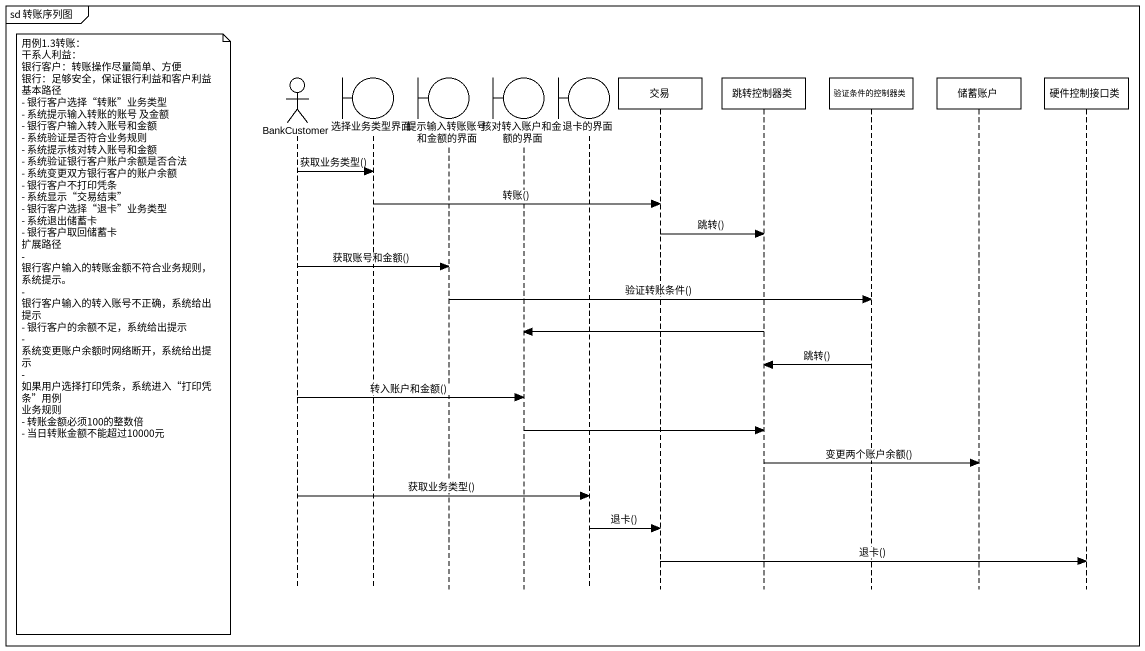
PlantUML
@startuml
mainframe sd 转账序列图
hide footbox
actor BankCustomer
boundary 选择业务类型界面
boundary 提示输入转账账号和金额的界面
boundary 核对转入账户和金额的界面
boundary 退卡的界面
participant 交易
participant 跳转控制器类
participant 验证条件的控制器类
participant 储蓄账户
participant 硬件控制接口类

BankCustomer -> 选择业务类型界面 : 获取业务类型()
选择业务类型界面 -> 交易 : 转账()
交易 -> 跳转控制器类 : 跳转()
BankCustomer -> 提示输入转账账号和金额的界面 : 获取账号和金额()
提示输入转账账号和金额的界面 -> 验证条件的控制器类 : 验证转账条件()
跳转控制器类 -> 核对转入账户和金额的界面
note left of BankCustomer
  用例1.3转账：
  干系人利益：
  银行客户：转账操作尽量简单、方便
  银行：足够安全，保证银行利益和客户利益
  基本路径
  - 银行客户选择“转账”业务类型
  - 系统提示输入转账的账号 及金额
  - 银行客户输入转入账号和金额
  - 系统验证是否符合业务规则
  - 系统提示核对转入账号和金额
  - 系统验证银行客户账户余额是否合法
  - 系统变更双方银行客户的账户余额
  - 银行客户不打印凭条
  - 系统显示“交易结束”
  - 银行客户选择“退卡”业务类型
  - 系统退出储蓄卡
  - 银行客户取回储蓄卡
  扩展路径
  - 银行客户输入的转账金额不符合业务规则，系统提示。
  - 银行客户输入的转入账号不正确，系统给出提示
  - 银行客户的余额不足，系统给出提示
  - 系统变更账户余额时网络断开，系统给出提示
  - 如果用户选择打印凭条，系统进入“打印凭条”用例
  业务规则
  - 转账金额必须100的整数倍
  - 当日转账金额不能超过10000元
end note
验证条件的控制器类 -> 跳转控制器类 : 跳转()
BankCustomer -> 核对转入账户和金额的界面 : 转入账户和金额()
核对转入账户和金额的界面 -> 跳转控制器类
跳转控制器类 -> 储蓄账户 : 变更两个账户余额()
BankCustomer -> 退卡的界面 : 获取业务类型()
退卡的界面 -> 交易 : 退卡()
交易 -> 硬件控制接口类 : 退卡()
@enduml
